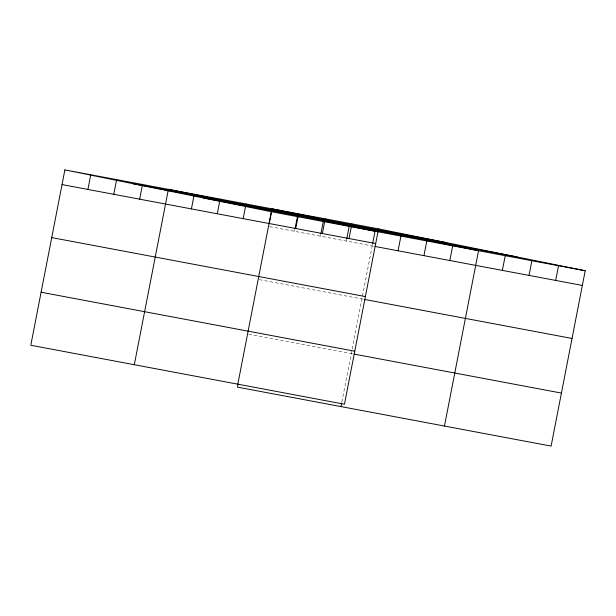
<?xml version="1.0" encoding="UTF-8"?>
<svg xmlns="http://www.w3.org/2000/svg" width="616" height="616" viewBox="0 0 616 616"><rect width="100%" height="100%" fill="white"/><g stroke="black" fill="none" stroke-linecap="round" stroke-linejoin="round"><path stroke-width="0.46" stroke-dasharray="3.08 2.31" d="M294.564 231.316L294.918 229.483M320.435 236.182L320.797 234.35M346.315 241.049L346.669 239.216M341.865 401.94L372.195 245.915M269.608 226.626L374.043 246.261M259.298 279.649L363.733 299.284M248.679 334.28L353.114 353.915"/><path stroke-width="0.92" d="M64.888 169.901L30.8 345.253L344.46 404.227L378.547 228.875L64.888 169.901L271.541 211.773L585.2 270.747L551.112 446.1L237.453 387.125L237.992 384.338M87.911 189.443L90.76 174.759M113.783 194.31L116.64 179.626M139.663 199.176L142.519 184.492M134.311 364.71L168.391 189.358L375.044 231.239L372.549 244.082M191.414 208.909L194.271 194.225M217.294 213.767L220.151 199.091M243.174 218.634L246.023 203.958M237.815 384.176L271.902 208.824L478.555 250.697L444.467 426.049M269.215 223.7L271.541 211.773M295.095 228.567L297.413 216.64M295.711 228.513L298.567 213.837M320.975 233.433L323.292 221.506M322.368 233.526L325.225 218.849M346.846 238.3L349.172 226.372M349.033 238.538L351.89 223.862M340.964 406.591L341.688 402.872M398.067 250.781L400.924 236.097M423.947 255.648L426.803 240.964M449.826 260.514L452.675 245.83M502.363 270.393L505.212 255.709M529.021 275.406L531.878 260.722M555.686 280.419L558.535 265.735M133.079 183.714L446.746 242.689M203.342 197.952L517.001 256.934M62.031 184.577L375.691 243.551M374.967 246.439L582.343 285.431M51.729 237.599L365.388 296.573M364.657 299.461L572.041 338.454M41.103 292.23L354.77 351.205M354.038 354.085L561.422 393.077M378.547 228.875L585.2 270.747"/></g></svg>
